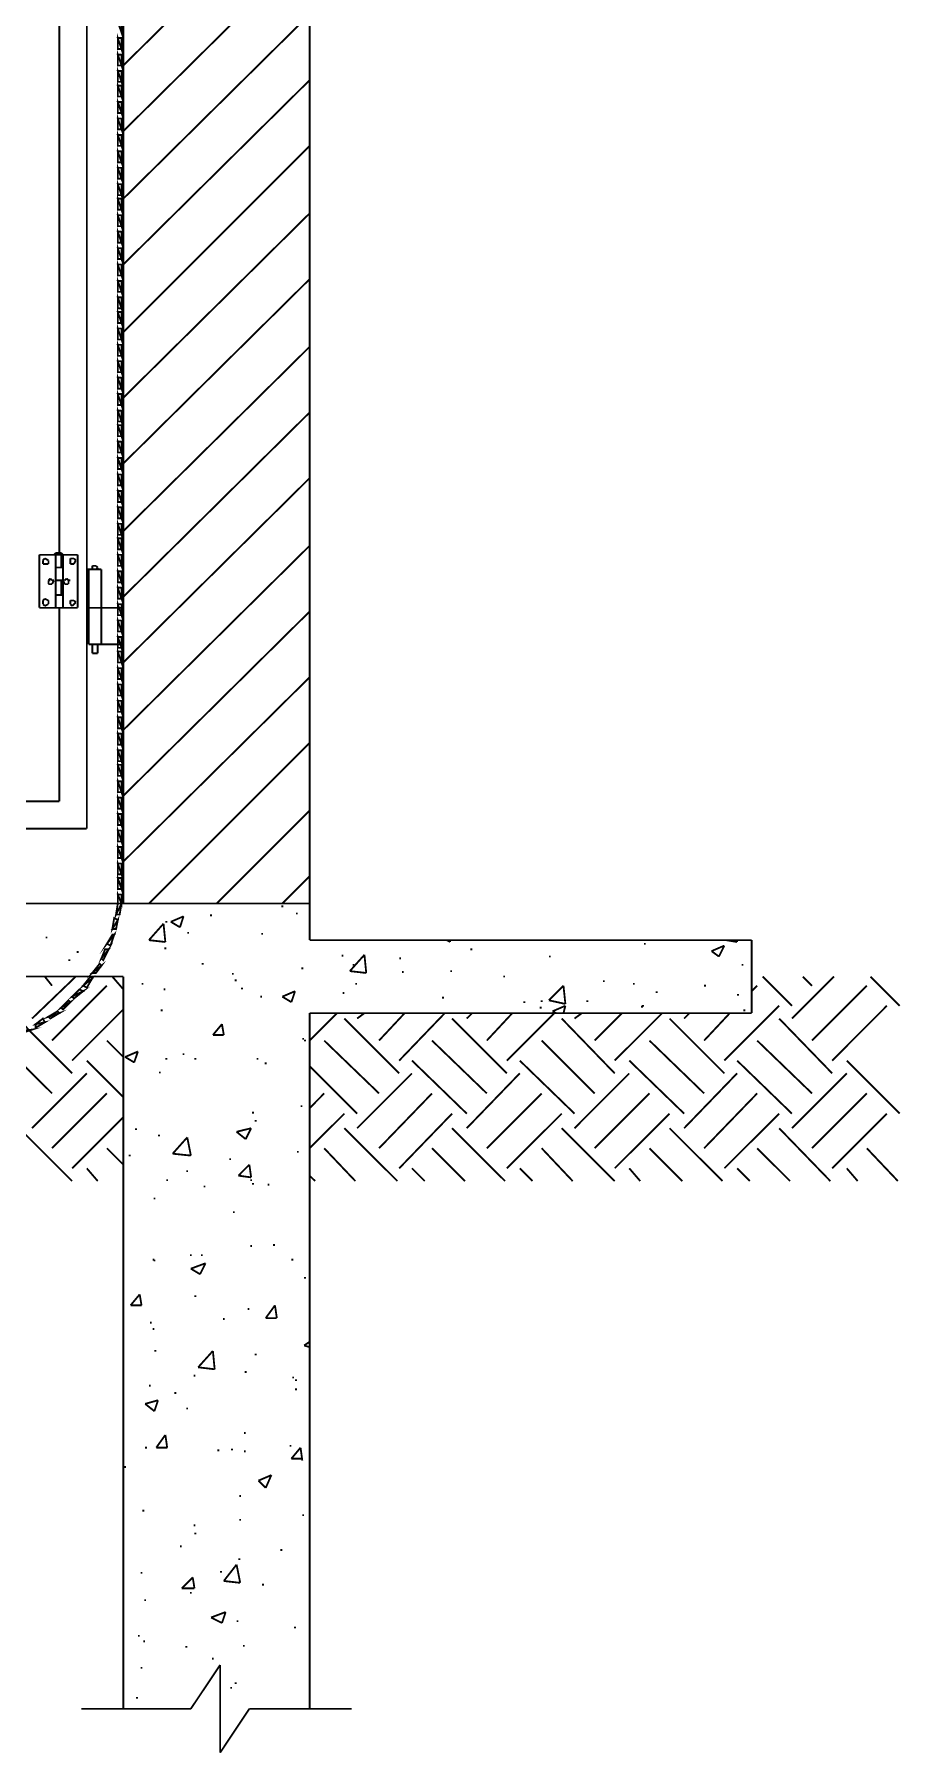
# Model space of a CAD drawing. Extents: x 219 to 1226, y 175 to 465.
# Drawn here: x 397.14 to 417.26, y 189.21 to 229.12 of the extents above; entities that cross this region are included whole.
import ezdxf

# ---------------------------------------------------------------- set-up
doc = ezdxf.new("R2010")
doc.units = 0
doc.header["$MEASUREMENT"] = 0
for name, color, linetype in [('C00-00-00-BLACK', 7, 'Continuous'), ('C00-FF-00', 3, 'Continuous'), ('C95-49-00', 34, 'Continuous')]:
    doc.layers.add(name, color=color, linetype=linetype)

msp = doc.modelspace()

# ---------------------------------------------------------------- linework, layer by layer
at = {"layer": 'C00-00-00-BLACK', "const_width": 0.0423}
for points in [[(399.208, 208.943), (399.208, 260.402)], [(403.535, 208.094), (403.535, 260.402)], [(398.361, 210.682), (398.361, 239.801)], [(397.724, 217.082), (397.724, 232.979)], [(399.208, 228.398), (403.535, 232.682)], [(399.208, 226.874), (403.535, 231.156)], [(399.208, 225.306), (403.535, 229.586)], [(399.208, 223.779), (403.535, 228.059)], [(399.208, 222.209), (403.535, 226.532)], [(399.208, 220.685), (403.535, 224.967)], [(399.208, 219.158), (403.535, 223.44)], [(399.208, 217.59), (403.535, 221.87)], [(399.208, 216.063), (403.535, 220.345)], [(399.208, 214.539), (403.535, 218.821)], [(399.208, 212.971), (403.535, 217.251)], [(397.258, 217.04), (397.258, 215.81)], [(397.258, 217.04), (398.148, 217.04)], [(397.386, 216.955), (397.343, 216.912)], [(397.343, 216.912), (397.343, 216.871)], [(397.343, 216.871), (397.343, 216.828)], [(397.343, 216.828), (397.386, 216.828)], [(397.47, 216.912), (397.386, 216.955)], [(397.386, 216.828), (397.47, 216.828)], [(397.47, 216.871), (397.47, 216.912)], [(397.47, 216.828), (397.47, 216.871)], [(397.639, 217.082), (397.597, 217.04)], [(397.597, 217.04), (397.809, 217.04)], [(397.766, 217.082), (397.639, 217.082)], [(397.639, 217.04), (397.639, 215.81)], [(397.639, 216.743), (397.809, 216.743)], [(397.639, 216.743), (397.639, 216.446)], [(397.809, 217.04), (397.766, 217.082)], [(397.766, 217.04), (397.766, 216.743)], [(397.809, 217.04), (397.809, 215.81)], [(398.02, 216.955), (397.978, 216.955)], [(397.978, 216.955), (397.978, 216.912)], [(397.978, 216.912), (397.978, 216.828)], [(397.978, 216.828), (398.02, 216.828)], [(398.063, 216.955), (398.02, 216.955)], [(398.02, 216.828), (398.063, 216.828)], [(398.105, 216.912), (398.063, 216.955)], [(398.063, 216.828), (398.105, 216.912)], [(398.148, 217.04), (398.148, 215.81)], [(398.404, 216.701), (398.361, 216.701)], [(398.361, 216.701), (398.361, 215.81)], [(398.361, 215.81), (398.404, 216.701)], [(398.361, 215.81), (398.404, 216.701)], [(398.361, 216.701), (398.7, 216.701)], [(398.404, 214.962), (398.404, 216.701)], [(398.404, 216.701), (398.404, 215.81)], [(398.531, 216.785), (398.488, 216.785)], [(398.488, 216.785), (398.488, 216.743)], [(398.488, 216.743), (398.488, 216.701)], [(398.488, 216.701), (398.488, 216.743)], [(398.488, 216.701), (398.531, 216.701)], [(398.574, 216.785), (398.531, 216.785)], [(398.531, 216.701), (398.574, 216.701)], [(398.615, 216.743), (398.574, 216.785)], [(398.574, 216.701), (398.615, 216.743)], [(398.615, 216.701), (398.615, 216.743)], [(398.7, 214.962), (398.7, 216.701)], [(397.513, 216.489), (397.47, 216.446)], [(397.47, 216.446), (397.513, 216.446)], [(397.47, 216.446), (397.47, 216.36)], [(397.47, 216.36), (397.513, 216.36)], [(397.554, 216.446), (397.513, 216.489)], [(397.513, 216.36), (397.554, 216.36)], [(397.554, 216.36), (397.597, 216.446)], [(397.597, 216.446), (397.554, 216.446)], [(397.639, 216.446), (397.809, 216.446)], [(397.766, 216.446), (397.766, 216.106)], [(397.85, 216.446), (397.809, 216.446)], [(397.809, 216.446), (397.85, 216.36)], [(397.893, 216.489), (397.85, 216.446)], [(397.85, 216.36), (397.893, 216.36)], [(397.936, 216.446), (397.893, 216.489)], [(397.893, 216.36), (397.936, 216.36)], [(397.936, 216.36), (397.936, 216.446)], [(397.936, 216.446), (397.978, 216.446)], [(397.386, 216.021), (397.343, 215.979)], [(397.343, 215.979), (397.343, 215.936)], [(397.343, 215.936), (397.343, 215.894)], [(397.47, 215.979), (397.386, 216.021)], [(397.47, 215.936), (397.47, 215.979)], [(397.47, 215.894), (397.47, 215.936)], [(397.639, 215.81), (397.639, 216.106)], [(397.639, 216.106), (397.809, 216.106)], [(398.02, 215.979), (397.978, 215.979)], [(397.978, 215.979), (397.978, 215.936)], [(397.978, 215.936), (397.978, 215.894)], [(398.063, 215.979), (398.02, 215.979)], [(398.105, 215.936), (398.063, 215.979)], [(398.063, 215.894), (398.105, 215.936)], [(397.258, 215.81), (398.148, 215.81)], [(397.343, 215.894), (397.386, 215.851)], [(397.386, 215.851), (397.47, 215.894)], [(397.724, 211.317), (397.724, 215.81)], [(397.978, 215.894), (398.02, 215.851)], [(398.02, 215.851), (398.063, 215.894)], [(398.404, 215.81), (398.361, 215.81)], [(398.361, 215.81), (399.208, 215.81)], [(399.208, 211.444), (403.535, 215.724)], [(398.404, 214.962), (399.208, 214.962)], [(398.488, 214.751), (398.488, 214.962)], [(398.615, 214.751), (398.488, 214.751)], [(398.615, 214.962), (398.615, 214.751)], [(399.208, 209.917), (403.535, 214.198)], [(399.803, 208.943), (403.535, 212.675)], [(387.419, 211.317), (397.724, 211.317)], [(401.373, 208.943), (403.535, 211.105)], [(366.977, 210.682), (398.361, 210.682)], [(402.9, 208.943), (403.535, 209.578)], [(403.535, 208.943), (237.877, 208.943)], [(402.9, 208.902), (402.9, 208.859)], [(403.239, 208.732), (403.239, 208.69)], [(399.803, 208.094), (400.142, 208.477)], [(400.185, 208.051), (400.142, 208.477)], [(400.185, 208.52), (400.227, 208.52)], [(400.312, 208.52), (400.608, 208.647)], [(400.312, 208.52), (400.524, 208.393)], [(400.524, 208.393), (400.608, 208.647)], [(401.246, 208.69), (401.246, 208.647)], [(397.427, 208.178), (397.427, 208.137)], [(399.803, 208.094), (400.185, 208.051)], [(400.185, 207.925), (400.185, 207.882)], [(400.693, 208.263), (400.735, 208.263)], [(402.431, 208.263), (402.431, 208.221)], [(413.797, 208.094), (403.535, 208.094)], [(406.714, 208.094), (406.799, 208.051)], [(406.799, 208.051), (406.799, 208.094)], [(411.297, 208.01), (411.34, 208.01)], [(412.866, 207.84), (413.163, 207.967)], [(413.035, 207.714), (413.163, 207.967)], [(413.205, 208.094), (413.459, 208.051)], [(413.459, 208.051), (413.459, 208.094)], [(413.797, 206.4), (413.797, 208.094)], [(397.936, 207.628), (397.978, 207.628)], [(398.148, 207.84), (398.148, 207.798)], [(401.031, 207.544), (401.074, 207.544)], [(404.299, 207.755), (404.299, 207.714)], [(404.468, 207.375), (404.807, 207.755)], [(404.553, 207.544), (404.553, 207.501)], [(404.849, 207.332), (404.807, 207.755)], [(405.614, 207.671), (405.656, 207.671)], [(407.268, 207.882), (407.309, 207.882)], [(409.091, 207.714), (409.132, 207.714)], [(412.866, 207.84), (413.035, 207.714)], [(413.586, 207.544), (413.586, 207.501)], [(360.572, 207.248), (399.208, 207.248)], [(399.208, 190.251), (399.208, 207.248)], [(401.753, 207.332), (401.753, 207.289)], [(401.796, 207.162), (401.838, 207.162)], [(403.365, 207.459), (403.365, 207.416)], [(404.468, 207.375), (404.849, 207.332)], [(405.698, 207.375), (405.698, 207.332)], [(406.799, 207.375), (406.842, 207.375)], [(408.03, 207.248), (408.071, 207.248)], [(410.363, 207.162), (410.363, 207.12)], [(399.632, 207.078), (399.673, 207.078)], [(400.142, 206.952), (400.185, 206.952)], [(401.965, 206.993), (401.965, 206.952)], [(402.388, 206.782), (402.431, 206.782)], [(402.9, 206.782), (403.196, 206.909)], [(402.9, 206.782), (403.11, 206.655)], [(403.11, 206.655), (403.196, 206.909)], [(404.299, 206.866), (404.341, 206.866)], [(404.596, 207.078), (404.637, 207.078)], [(406.63, 206.782), (406.63, 206.739)], [(409.091, 206.697), (409.428, 207.036)], [(409.472, 206.613), (409.428, 207.036)], [(411.041, 207.078), (411.082, 207.078)], [(411.593, 206.909), (411.593, 206.866)], [(412.694, 207.036), (412.739, 207.036)], [(413.459, 206.823), (413.501, 206.823)], [(400.099, 206.486), (400.099, 206.443)], [(403.535, 206.4), (413.797, 206.4)], [(403.535, 190.251), (403.535, 206.4)], [(408.499, 206.655), (408.54, 206.655)], [(408.879, 206.527), (408.922, 206.527)], [(408.922, 206.697), (408.922, 206.655)], [(409.091, 206.697), (409.472, 206.613)], [(409.175, 206.443), (409.472, 206.57)], [(409.175, 206.443), (409.261, 206.4)], [(409.428, 206.4), (409.472, 206.57)], [(409.983, 206.697), (409.983, 206.655)], [(411.252, 206.57), (411.252, 206.527)], [(411.252, 206.57), (411.297, 206.57)], [(413.628, 206.486), (413.628, 206.443)], [(401.288, 205.891), (401.499, 206.144)], [(401.542, 205.891), (401.499, 206.144)], [(401.288, 205.891), (401.542, 205.891)], [(403.365, 205.805), (403.407, 205.805)], [(403.407, 205.763), (403.449, 205.763)], [(399.25, 205.382), (399.547, 205.509)], [(399.25, 205.382), (399.462, 205.255)], [(399.462, 205.255), (399.547, 205.509)], [(400.185, 205.339), (400.227, 205.339)], [(400.608, 205.466), (400.608, 205.425)], [(400.861, 205.339), (400.904, 205.339)], [(402.304, 205.339), (402.347, 205.339)], [(402.515, 205.255), (402.515, 205.213)], [(400.058, 205.043), (400.058, 205.002)], [(402.219, 204.109), (402.219, 204.067)], [(403.323, 204.24), (403.365, 204.24)], [(399.504, 203.728), (399.504, 203.686)], [(400.015, 203.559), (400.058, 203.559)], [(401.838, 203.645), (402.177, 203.728)], [(401.838, 203.645), (402.05, 203.475)], [(402.05, 203.475), (402.177, 203.728)], [(402.261, 203.898), (402.304, 203.898)], [(400.354, 203.136), (400.693, 203.516)], [(400.354, 203.136), (400.777, 203.093)], [(400.777, 203.093), (400.693, 203.516)], [(403.239, 203.178), (403.28, 203.178)], [(399.336, 203.093), (399.377, 203.093)], [(400.693, 202.754), (400.693, 202.713)], [(401.669, 203.009), (401.711, 203.009)], [(401.881, 202.627), (402.135, 202.882)], [(402.177, 202.586), (402.135, 202.882)], [(400.227, 202.543), (400.227, 202.501)], [(401.074, 202.374), (401.116, 202.374)], [(401.881, 202.627), (402.177, 202.586)], [(402.177, 202.543), (402.177, 202.501)], [(402.219, 202.458), (402.219, 202.416)], [(402.558, 202.416), (402.6, 202.416)], [(399.931, 202.118), (399.931, 202.075)], [(401.753, 201.779), (401.796, 201.779)], [(400.777, 200.804), (400.777, 200.763)], [(401.031, 200.804), (401.031, 200.763)], [(402.177, 201.017), (402.177, 200.974)], [(402.687, 201.017), (402.73, 201.017)], [(399.888, 200.678), (399.931, 200.678)], [(399.931, 200.678), (399.931, 200.636)], [(400.777, 200.467), (401.116, 200.593)], [(400.777, 200.467), (400.99, 200.339)], [(400.99, 200.339), (401.116, 200.593)], [(403.11, 200.678), (403.153, 200.678)], [(403.407, 200.254), (403.449, 200.254)], [(399.377, 199.616), (399.589, 199.871)], [(399.377, 199.616), (399.632, 199.616)], [(399.632, 199.616), (399.589, 199.871)], [(400.861, 199.829), (400.904, 199.829)], [(402.515, 199.32), (402.73, 199.616)], [(402.773, 199.32), (402.73, 199.616)], [(399.846, 199.236), (399.846, 199.194)], [(401.542, 199.32), (401.542, 199.279)], [(402.092, 199.532), (402.135, 199.532)], [(402.515, 199.32), (402.773, 199.32)], [(399.888, 199.066), (399.931, 199.066)], [(403.407, 198.685), (403.535, 198.77)], [(399.931, 198.558), (399.973, 198.558)], [(400.947, 198.178), (401.288, 198.558)], [(401.33, 198.132), (401.288, 198.558)], [(402.261, 198.474), (402.304, 198.474)], [(403.407, 198.685), (403.535, 198.644)], [(400.861, 198.005), (400.861, 197.963)], [(400.947, 198.178), (401.33, 198.132)], [(402.05, 198.09), (402.05, 198.048)], [(403.153, 197.963), (403.153, 197.921)], [(399.803, 197.752), (399.846, 197.752)], [(400.397, 197.582), (400.438, 197.582)], [(403.196, 197.879), (403.239, 197.879)], [(403.196, 197.666), (403.239, 197.666)], [(399.716, 197.329), (400.015, 197.413)], [(399.716, 197.329), (399.931, 197.159)], [(399.931, 197.159), (400.015, 197.413)], [(400.693, 197.243), (400.693, 197.201)], [(399.973, 196.312), (400.185, 196.608)], [(400.227, 196.312), (400.185, 196.608)], [(402.008, 196.651), (402.05, 196.651)], [(403.069, 196.355), (403.11, 196.355)], [(399.716, 196.312), (399.759, 196.312)], [(399.973, 196.312), (400.227, 196.312)], [(401.415, 196.27), (401.415, 196.228)], [(401.711, 196.27), (401.753, 196.27)], [(402.008, 196.228), (402.05, 196.228)], [(403.11, 196.056), (403.323, 196.312)], [(403.11, 196.056), (403.365, 196.056)], [(403.365, 196.013), (403.323, 196.312)], [(399.25, 195.886), (399.25, 195.843)], [(402.347, 195.547), (402.646, 195.675)], [(402.515, 195.378), (402.646, 195.675)], [(401.922, 195.21), (401.922, 195.167)], [(402.347, 195.547), (402.515, 195.378)], [(399.673, 194.871), (399.673, 194.828)], [(400.861, 194.532), (400.861, 194.489)], [(401.922, 194.658), (401.922, 194.617)], [(403.365, 194.744), (403.407, 194.744)], [(400.524, 194.021), (400.565, 194.021)], [(400.861, 194.319), (400.904, 194.319)], [(401.542, 193.217), (401.838, 193.597)], [(401.838, 193.597), (401.922, 193.174)], [(401.881, 193.724), (401.922, 193.724)], [(402.857, 193.936), (402.9, 193.936)], [(399.632, 193.428), (399.632, 193.386)], [(400.565, 193.047), (400.82, 193.301)], [(400.861, 193.047), (400.82, 193.301)], [(401.457, 193.428), (401.499, 193.428)], [(401.542, 193.217), (401.922, 193.174)], [(399.716, 192.794), (399.716, 192.751)], [(400.565, 193.047), (400.861, 193.047)], [(400.777, 192.963), (400.777, 192.92)], [(402.431, 193.131), (402.474, 193.131)], [(401.246, 192.369), (401.585, 192.497)], [(401.246, 192.369), (401.499, 192.242)], [(401.499, 192.242), (401.585, 192.497)], [(401.838, 192.285), (401.881, 192.285)], [(403.196, 192.158), (403.196, 192.116)], [(399.547, 191.944), (399.589, 191.944)], [(399.673, 191.817), (399.716, 191.817)], [(400.651, 191.69), (400.693, 191.69)], [(402.008, 191.733), (402.008, 191.69)], [(399.632, 191.224), (399.632, 191.182)], [(401.457, 191.267), (400.777, 190.251)], [(401.288, 191.436), (401.288, 191.394)], [(401.457, 189.231), (401.457, 191.267)], [(401.711, 190.758), (401.711, 190.716)], [(401.796, 190.844), (401.838, 190.844)], [(399.504, 190.505), (399.547, 190.505)], [(398.232, 190.251), (400.777, 190.251)], [(402.135, 190.251), (401.457, 189.231)], [(402.135, 190.251), (404.51, 190.251)], [(401.457, 189.74), (401.457, 189.783)]]:
    msp.add_lwpolyline(points, dxfattribs=at)
at = {"layer": 'C00-FF-00', "const_width": 0.0423}
for points in [[(399.167, 229.163), (399.081, 229.416), (399.167, 229.416), (399.167, 229.163)], [(399.081, 228.781), (399.167, 228.781), (399.081, 229.036), (399.081, 228.781)], [(399.167, 228.781), (399.081, 229.036), (399.167, 229.036), (399.167, 228.781)], [(399.081, 228.398), (399.167, 228.398), (399.081, 228.652), (399.081, 228.398)], [(399.167, 228.398), (399.081, 228.652), (399.167, 228.652), (399.167, 228.398)], [(399.081, 228.018), (399.167, 228.018), (399.081, 228.271), (399.081, 228.018)], [(399.167, 228.018), (399.081, 228.271), (399.167, 228.271), (399.167, 228.018)], [(399.167, 227.679), (399.081, 227.932), (399.167, 227.932), (399.167, 227.679)], [(399.081, 227.679), (399.167, 227.679), (399.081, 227.932), (399.081, 227.679)], [(399.167, 227.297), (399.081, 227.552), (399.167, 227.552), (399.167, 227.297)], [(399.081, 227.297), (399.167, 227.297), (399.081, 227.552), (399.081, 227.297)], [(399.167, 226.917), (399.081, 227.17), (399.167, 227.17), (399.167, 226.917)], [(399.081, 226.917), (399.167, 226.917), (399.081, 227.17), (399.081, 226.917)], [(399.167, 226.532), (399.081, 226.787), (399.167, 226.787), (399.167, 226.532)], [(399.081, 226.532), (399.167, 226.532), (399.081, 226.787), (399.081, 226.532)], [(399.167, 226.152), (399.081, 226.405), (399.167, 226.405), (399.167, 226.152)], [(399.081, 226.152), (399.167, 226.152), (399.081, 226.405), (399.081, 226.152)], [(399.167, 225.771), (399.081, 226.025), (399.167, 226.025), (399.167, 225.771)], [(399.081, 225.771), (399.167, 225.771), (399.081, 226.025), (399.081, 225.771)], [(399.167, 225.39), (399.081, 225.643), (399.167, 225.643), (399.167, 225.39)], [(399.081, 225.39), (399.167, 225.39), (399.081, 225.643), (399.081, 225.39)], [(399.167, 225.051), (399.081, 225.306), (399.167, 225.306), (399.167, 225.051)], [(399.081, 225.051), (399.167, 225.051), (399.081, 225.306), (399.081, 225.051)], [(399.167, 224.67), (399.081, 224.924), (399.167, 224.924), (399.167, 224.67)], [(399.081, 224.67), (399.167, 224.67), (399.081, 224.924), (399.081, 224.67)], [(399.167, 224.286), (399.081, 224.541), (399.167, 224.541), (399.167, 224.286)], [(399.081, 224.286), (399.167, 224.286), (399.081, 224.541), (399.081, 224.286)], [(399.167, 223.906), (399.081, 224.159), (399.167, 224.159), (399.167, 223.906)], [(399.081, 223.906), (399.167, 223.906), (399.081, 224.159), (399.081, 223.906)], [(399.081, 223.524), (399.167, 223.524), (399.081, 223.779), (399.081, 223.524)], [(399.167, 223.524), (399.081, 223.779), (399.167, 223.779), (399.167, 223.524)], [(399.081, 223.144), (399.167, 223.144), (399.081, 223.397), (399.081, 223.144)], [(399.167, 223.144), (399.081, 223.397), (399.167, 223.397), (399.167, 223.144)], [(399.081, 222.762), (399.167, 222.762), (399.081, 223.017), (399.081, 222.762)], [(399.167, 222.762), (399.081, 223.017), (399.167, 223.017), (399.167, 222.762)], [(399.081, 222.421), (399.167, 222.421), (399.081, 222.675), (399.081, 222.421)], [(399.167, 222.421), (399.081, 222.675), (399.167, 222.675), (399.167, 222.421)], [(399.167, 222.04), (399.081, 222.295), (399.167, 222.295), (399.167, 222.04)], [(399.081, 222.04), (399.167, 222.04), (399.081, 222.295), (399.081, 222.04)], [(399.167, 221.659), (399.081, 221.913), (399.167, 221.913), (399.167, 221.659)], [(399.081, 221.659), (399.167, 221.659), (399.081, 221.913), (399.081, 221.659)], [(399.167, 221.278), (399.081, 221.533), (399.167, 221.533), (399.167, 221.278)], [(399.081, 221.278), (399.167, 221.278), (399.081, 221.533), (399.081, 221.278)], [(399.167, 220.897), (399.081, 221.151), (399.167, 221.151), (399.167, 220.897)], [(399.081, 220.897), (399.167, 220.897), (399.081, 221.151), (399.081, 220.897)], [(399.167, 220.516), (399.081, 220.771), (399.167, 220.771), (399.167, 220.516)], [(399.081, 220.516), (399.167, 220.516), (399.081, 220.771), (399.081, 220.516)], [(399.167, 220.133), (399.081, 220.386), (399.167, 220.386), (399.167, 220.133)], [(399.081, 220.133), (399.167, 220.133), (399.081, 220.386), (399.081, 220.133)], [(399.167, 219.794), (399.081, 220.049), (399.167, 220.049), (399.167, 219.794)], [(399.081, 219.794), (399.167, 219.794), (399.081, 220.049), (399.081, 219.794)], [(399.167, 219.413), (399.081, 219.667), (399.167, 219.667), (399.167, 219.413)], [(399.081, 219.413), (399.167, 219.413), (399.081, 219.667), (399.081, 219.413)], [(399.167, 219.032), (399.081, 219.287), (399.167, 219.287), (399.167, 219.032)], [(399.081, 219.032), (399.167, 219.032), (399.081, 219.287), (399.081, 219.032)], [(399.167, 218.651), (399.081, 218.905), (399.167, 218.905), (399.167, 218.651)], [(399.081, 218.651), (399.167, 218.651), (399.081, 218.905), (399.081, 218.651)], [(399.167, 218.267), (399.081, 218.522), (399.167, 218.522), (399.167, 218.267)], [(399.081, 218.267), (399.167, 218.267), (399.081, 218.522), (399.081, 218.267)], [(399.167, 217.886), (399.081, 218.14), (399.167, 218.14), (399.167, 217.886)], [(399.081, 217.886), (399.167, 217.886), (399.081, 218.14), (399.081, 217.886)], [(399.167, 217.505), (399.081, 217.759), (399.167, 217.759), (399.167, 217.505)], [(399.081, 217.505), (399.167, 217.505), (399.081, 217.759), (399.081, 217.505)], [(399.081, 217.167), (399.167, 217.167), (399.081, 217.421), (399.081, 217.167)], [(399.167, 217.167), (399.081, 217.421), (399.167, 217.421), (399.167, 217.167)], [(399.081, 216.785), (399.167, 216.785), (399.081, 217.04), (399.081, 216.785)], [(399.167, 216.785), (399.081, 217.04), (399.167, 217.04), (399.167, 216.785)], [(399.081, 216.402), (399.167, 216.402), (399.081, 216.656), (399.081, 216.402)], [(399.167, 216.402), (399.081, 216.656), (399.167, 216.656), (399.167, 216.402)], [(399.081, 216.021), (399.167, 216.021), (399.081, 216.275), (399.081, 216.021)], [(399.167, 216.021), (399.081, 216.275), (399.167, 216.275), (399.167, 216.021)], [(399.081, 215.64), (399.167, 215.64), (399.081, 215.894), (399.081, 215.64)], [(399.167, 215.64), (399.081, 215.894), (399.167, 215.894), (399.167, 215.64)], [(399.167, 215.259), (399.081, 215.513), (399.167, 215.513), (399.167, 215.259)], [(399.081, 215.259), (399.167, 215.259), (399.081, 215.513), (399.081, 215.259)], [(399.167, 214.878), (399.081, 215.132), (399.167, 215.132), (399.167, 214.878)], [(399.081, 214.878), (399.167, 214.878), (399.081, 215.132), (399.081, 214.878)], [(399.167, 214.539), (399.081, 214.793), (399.167, 214.793), (399.167, 214.539)], [(399.081, 214.539), (399.167, 214.539), (399.081, 214.793), (399.081, 214.539)], [(399.167, 214.156), (399.081, 214.41), (399.167, 214.41), (399.167, 214.156)], [(399.081, 214.156), (399.167, 214.156), (399.081, 214.41), (399.081, 214.156)], [(399.167, 213.775), (399.081, 214.029), (399.167, 214.029), (399.167, 213.775)], [(399.081, 213.775), (399.167, 213.775), (399.081, 214.029), (399.081, 213.775)], [(399.167, 213.394), (399.081, 213.648), (399.167, 213.648), (399.167, 213.394)], [(399.081, 213.394), (399.167, 213.394), (399.081, 213.648), (399.081, 213.394)], [(399.167, 213.012), (399.081, 213.267), (399.167, 213.267), (399.167, 213.012)], [(399.081, 213.012), (399.167, 213.012), (399.081, 213.267), (399.081, 213.012)], [(399.167, 212.632), (399.081, 212.886), (399.167, 212.886), (399.167, 212.632)], [(399.081, 212.632), (399.167, 212.632), (399.081, 212.886), (399.081, 212.632)], [(399.167, 212.247), (399.081, 212.502), (399.167, 212.502), (399.167, 212.247)], [(399.081, 212.247), (399.167, 212.247), (399.081, 212.502), (399.081, 212.247)], [(399.167, 211.91), (399.081, 212.163), (399.167, 212.163), (399.167, 211.91)], [(399.081, 211.91), (399.167, 211.91), (399.081, 212.163), (399.081, 211.91)], [(399.167, 211.528), (399.081, 211.782), (399.167, 211.782), (399.167, 211.528)], [(399.081, 211.528), (399.167, 211.528), (399.081, 211.782), (399.081, 211.528)], [(399.167, 211.148), (399.081, 211.401), (399.167, 211.401), (399.167, 211.148)], [(399.081, 211.148), (399.167, 211.148), (399.081, 211.401), (399.081, 211.148)], [(399.081, 210.766), (399.167, 210.766), (399.081, 211.021), (399.081, 210.766)], [(399.167, 210.766), (399.081, 211.021), (399.167, 211.021), (399.167, 210.766)], [(399.081, 210.386), (399.167, 210.386), (399.081, 210.639), (399.081, 210.386)], [(399.167, 210.386), (399.081, 210.639), (399.167, 210.639), (399.167, 210.386)], [(399.081, 210.001), (399.167, 210.001), (399.081, 210.256), (399.081, 210.001)], [(399.167, 210.001), (399.081, 210.256), (399.167, 210.256), (399.167, 210.001)], [(399.081, 209.621), (399.167, 209.621), (399.081, 209.875), (399.081, 209.621)], [(399.167, 209.621), (399.081, 209.875), (399.167, 209.875), (399.167, 209.621)], [(399.167, 209.282), (399.081, 209.536), (399.167, 209.536), (399.167, 209.282)], [(399.081, 209.282), (399.167, 209.282), (399.081, 209.536), (399.081, 209.282)], [(399.167, 208.943), (399.081, 209.155), (399.167, 209.155), (399.167, 208.943)], [(399.081, 208.943), (399.167, 208.943), (399.081, 209.155), (399.081, 208.943)], [(399.04, 208.69), (399.167, 208.943), (399.081, 208.943), (399.04, 208.69)], [(399.124, 208.69), (399.04, 208.69), (399.167, 208.943), (399.124, 208.69)], [(398.954, 208.351), (399.081, 208.563), (398.997, 208.605), (398.954, 208.351)], [(399.04, 208.351), (398.954, 208.351), (399.081, 208.563), (399.04, 208.351)], [(398.827, 208.01), (398.997, 208.221), (398.954, 208.221), (398.827, 208.01)], [(398.743, 207.628), (398.7, 207.671), (398.87, 207.882), (398.743, 207.628)], [(398.911, 207.967), (398.827, 208.01), (398.997, 208.221), (398.911, 207.967)], [(398.488, 207.332), (398.7, 207.501), (398.658, 207.544), (398.488, 207.332)], [(398.574, 207.332), (398.488, 207.332), (398.7, 207.501), (398.574, 207.332)], [(398.7, 207.671), (398.87, 207.882), (398.785, 207.882), (398.7, 207.671)], [(398.275, 207.036), (398.488, 207.205), (398.446, 207.248), (398.275, 207.036)], [(398.361, 206.993), (398.275, 207.036), (398.488, 207.205), (398.361, 206.993)], [(397.809, 206.486), (397.766, 206.527), (397.978, 206.655), (397.809, 206.486)], [(398.02, 206.782), (398.275, 206.909), (398.189, 206.952), (398.02, 206.782)], [(398.063, 206.739), (398.02, 206.782), (398.275, 206.909), (398.063, 206.739)], [(397.47, 206.316), (397.724, 206.4), (397.682, 206.443), (397.47, 206.316)], [(397.513, 206.274), (397.47, 206.316), (397.724, 206.4), (397.513, 206.274)], [(397.766, 206.527), (397.978, 206.655), (397.936, 206.697), (397.766, 206.527)], [(396.832, 205.932), (396.791, 205.975), (397.09, 206.017), (396.832, 205.932)], [(397.174, 206.144), (397.386, 206.187), (397.343, 206.274), (397.174, 206.144)], [(397.174, 206.06), (397.174, 206.144), (397.386, 206.187), (397.174, 206.06)]]:
    msp.add_lwpolyline(points, close=True, dxfattribs=at)
at = {"layer": 'C00-FF-00'}
for points in [[(399.081, 228.781), (399.167, 228.781), (399.081, 229.036), (399.081, 228.781)], [(399.167, 228.781), (399.081, 229.036), (399.167, 229.036), (399.167, 228.781)], [(399.081, 228.398), (399.167, 228.398), (399.081, 228.652), (399.081, 228.398)], [(399.167, 228.398), (399.081, 228.652), (399.167, 228.652), (399.167, 228.398)], [(399.081, 228.018), (399.167, 228.018), (399.081, 228.271), (399.081, 228.018)], [(399.167, 228.018), (399.081, 228.271), (399.167, 228.271), (399.167, 228.018)], [(399.081, 227.679), (399.167, 227.679), (399.081, 227.932), (399.081, 227.679)], [(399.167, 227.679), (399.081, 227.932), (399.167, 227.932), (399.167, 227.679)], [(399.081, 227.297), (399.167, 227.297), (399.081, 227.552), (399.081, 227.297)], [(399.167, 227.297), (399.081, 227.552), (399.167, 227.552), (399.167, 227.297)], [(399.081, 226.917), (399.167, 226.917), (399.081, 227.17), (399.081, 226.917)], [(399.167, 226.917), (399.081, 227.17), (399.167, 227.17), (399.167, 226.917)], [(399.081, 226.532), (399.167, 226.532), (399.081, 226.787), (399.081, 226.532)], [(399.167, 226.532), (399.081, 226.787), (399.167, 226.787), (399.167, 226.532)], [(399.081, 226.152), (399.167, 226.152), (399.081, 226.405), (399.081, 226.152)], [(399.167, 226.152), (399.081, 226.405), (399.167, 226.405), (399.167, 226.152)], [(399.081, 225.771), (399.167, 225.771), (399.081, 226.025), (399.081, 225.771)], [(399.167, 225.771), (399.081, 226.025), (399.167, 226.025), (399.167, 225.771)], [(399.081, 225.39), (399.167, 225.39), (399.081, 225.643), (399.081, 225.39)], [(399.167, 225.39), (399.081, 225.643), (399.167, 225.643), (399.167, 225.39)], [(399.081, 225.051), (399.167, 225.051), (399.081, 225.306), (399.081, 225.051)], [(399.167, 225.051), (399.081, 225.306), (399.167, 225.306), (399.167, 225.051)], [(399.081, 224.67), (399.167, 224.67), (399.081, 224.924), (399.081, 224.67)], [(399.167, 224.67), (399.081, 224.924), (399.167, 224.924), (399.167, 224.67)], [(399.081, 224.286), (399.167, 224.286), (399.081, 224.541), (399.081, 224.286)], [(399.167, 224.286), (399.081, 224.541), (399.167, 224.541), (399.167, 224.286)], [(399.081, 223.906), (399.167, 223.906), (399.081, 224.159), (399.081, 223.906)], [(399.167, 223.906), (399.081, 224.159), (399.167, 224.159), (399.167, 223.906)], [(399.081, 223.524), (399.167, 223.524), (399.081, 223.779), (399.081, 223.524)], [(399.167, 223.524), (399.081, 223.779), (399.167, 223.779), (399.167, 223.524)], [(399.081, 223.144), (399.167, 223.144), (399.081, 223.397), (399.081, 223.144)], [(399.167, 223.144), (399.081, 223.397), (399.167, 223.397), (399.167, 223.144)], [(399.081, 222.762), (399.167, 222.762), (399.081, 223.017), (399.081, 222.762)], [(399.167, 222.762), (399.081, 223.017), (399.167, 223.017), (399.167, 222.762)], [(399.081, 222.421), (399.167, 222.421), (399.081, 222.675), (399.081, 222.421)], [(399.167, 222.421), (399.081, 222.675), (399.167, 222.675), (399.167, 222.421)], [(399.081, 222.04), (399.167, 222.04), (399.081, 222.295), (399.081, 222.04)], [(399.167, 222.04), (399.081, 222.295), (399.167, 222.295), (399.167, 222.04)], [(399.081, 221.659), (399.167, 221.659), (399.081, 221.913), (399.081, 221.659)], [(399.167, 221.659), (399.081, 221.913), (399.167, 221.913), (399.167, 221.659)], [(399.081, 221.278), (399.167, 221.278), (399.081, 221.533), (399.081, 221.278)], [(399.167, 221.278), (399.081, 221.533), (399.167, 221.533), (399.167, 221.278)], [(399.081, 220.897), (399.167, 220.897), (399.081, 221.151), (399.081, 220.897)], [(399.167, 220.897), (399.081, 221.151), (399.167, 221.151), (399.167, 220.897)], [(399.081, 220.516), (399.167, 220.516), (399.081, 220.771), (399.081, 220.516)], [(399.167, 220.516), (399.081, 220.771), (399.167, 220.771), (399.167, 220.516)], [(399.081, 220.133), (399.167, 220.133), (399.081, 220.386), (399.081, 220.133)], [(399.167, 220.133), (399.081, 220.386), (399.167, 220.386), (399.167, 220.133)], [(399.081, 219.794), (399.167, 219.794), (399.081, 220.049), (399.081, 219.794)], [(399.167, 219.794), (399.081, 220.049), (399.167, 220.049), (399.167, 219.794)], [(399.081, 219.413), (399.167, 219.413), (399.081, 219.667), (399.081, 219.413)], [(399.167, 219.413), (399.081, 219.667), (399.167, 219.667), (399.167, 219.413)], [(399.081, 219.032), (399.167, 219.032), (399.081, 219.287), (399.081, 219.032)], [(399.167, 219.032), (399.081, 219.287), (399.167, 219.287), (399.167, 219.032)], [(399.081, 218.651), (399.167, 218.651), (399.081, 218.905), (399.081, 218.651)], [(399.167, 218.651), (399.081, 218.905), (399.167, 218.905), (399.167, 218.651)], [(399.081, 218.267), (399.167, 218.267), (399.081, 218.522), (399.081, 218.267)], [(399.167, 218.267), (399.081, 218.522), (399.167, 218.522), (399.167, 218.267)], [(399.081, 217.886), (399.167, 217.886), (399.081, 218.14), (399.081, 217.886)], [(399.167, 217.886), (399.081, 218.14), (399.167, 218.14), (399.167, 217.886)], [(399.081, 217.505), (399.167, 217.505), (399.081, 217.759), (399.081, 217.505)], [(399.167, 217.505), (399.081, 217.759), (399.167, 217.759), (399.167, 217.505)], [(399.081, 217.167), (399.167, 217.167), (399.081, 217.421), (399.081, 217.167)], [(399.167, 217.167), (399.081, 217.421), (399.167, 217.421), (399.167, 217.167)], [(399.081, 216.785), (399.167, 216.785), (399.081, 217.04), (399.081, 216.785)], [(399.167, 216.785), (399.081, 217.04), (399.167, 217.04), (399.167, 216.785)], [(399.081, 216.402), (399.167, 216.402), (399.081, 216.656), (399.081, 216.402)], [(399.167, 216.402), (399.081, 216.656), (399.167, 216.656), (399.167, 216.402)], [(399.081, 216.021), (399.167, 216.021), (399.081, 216.275), (399.081, 216.021)], [(399.167, 216.021), (399.081, 216.275), (399.167, 216.275), (399.167, 216.021)], [(399.081, 215.64), (399.167, 215.64), (399.081, 215.894), (399.081, 215.64)], [(399.167, 215.64), (399.081, 215.894), (399.167, 215.894), (399.167, 215.64)], [(399.081, 215.259), (399.167, 215.259), (399.081, 215.513), (399.081, 215.259)], [(399.167, 215.259), (399.081, 215.513), (399.167, 215.513), (399.167, 215.259)], [(399.081, 214.878), (399.167, 214.878), (399.081, 215.132), (399.081, 214.878)], [(399.167, 214.878), (399.081, 215.132), (399.167, 215.132), (399.167, 214.878)], [(399.081, 214.539), (399.167, 214.539), (399.081, 214.793), (399.081, 214.539)], [(399.167, 214.539), (399.081, 214.793), (399.167, 214.793), (399.167, 214.539)], [(399.081, 214.156), (399.167, 214.156), (399.081, 214.41), (399.081, 214.156)], [(399.167, 214.156), (399.081, 214.41), (399.167, 214.41), (399.167, 214.156)], [(399.081, 213.775), (399.167, 213.775), (399.081, 214.029), (399.081, 213.775)], [(399.167, 213.775), (399.081, 214.029), (399.167, 214.029), (399.167, 213.775)], [(399.081, 213.394), (399.167, 213.394), (399.081, 213.648), (399.081, 213.394)], [(399.167, 213.394), (399.081, 213.648), (399.167, 213.648), (399.167, 213.394)], [(399.081, 213.012), (399.167, 213.012), (399.081, 213.267), (399.081, 213.012)], [(399.167, 213.012), (399.081, 213.267), (399.167, 213.267), (399.167, 213.012)], [(399.081, 212.632), (399.167, 212.632), (399.081, 212.886), (399.081, 212.632)], [(399.167, 212.632), (399.081, 212.886), (399.167, 212.886), (399.167, 212.632)], [(399.081, 212.247), (399.167, 212.247), (399.081, 212.502), (399.081, 212.247)], [(399.167, 212.247), (399.081, 212.502), (399.167, 212.502), (399.167, 212.247)], [(399.081, 211.91), (399.167, 211.91), (399.081, 212.163), (399.081, 211.91)], [(399.167, 211.91), (399.081, 212.163), (399.167, 212.163), (399.167, 211.91)], [(399.081, 211.528), (399.167, 211.528), (399.081, 211.782), (399.081, 211.528)], [(399.167, 211.528), (399.081, 211.782), (399.167, 211.782), (399.167, 211.528)], [(399.081, 211.148), (399.167, 211.148), (399.081, 211.401), (399.081, 211.148)], [(399.167, 211.148), (399.081, 211.401), (399.167, 211.401), (399.167, 211.148)], [(399.081, 210.766), (399.167, 210.766), (399.081, 211.021), (399.081, 210.766)], [(399.167, 210.766), (399.081, 211.021), (399.167, 211.021), (399.167, 210.766)], [(399.081, 210.386), (399.167, 210.386), (399.081, 210.639), (399.081, 210.386)], [(399.167, 210.386), (399.081, 210.639), (399.167, 210.639), (399.167, 210.386)], [(399.081, 210.001), (399.167, 210.001), (399.081, 210.256), (399.081, 210.001)], [(399.167, 210.001), (399.081, 210.256), (399.167, 210.256), (399.167, 210.001)], [(399.081, 209.621), (399.167, 209.621), (399.081, 209.875), (399.081, 209.621)], [(399.167, 209.621), (399.081, 209.875), (399.167, 209.875), (399.167, 209.621)], [(399.081, 209.282), (399.167, 209.282), (399.081, 209.536), (399.081, 209.282)], [(399.167, 209.282), (399.081, 209.536), (399.167, 209.536), (399.167, 209.282)], [(399.081, 208.943), (399.167, 208.943), (399.081, 209.155), (399.081, 208.943)], [(399.167, 208.943), (399.081, 209.155), (399.167, 209.155), (399.167, 208.943)], [(399.124, 208.69), (399.04, 208.69), (399.167, 208.943), (399.124, 208.69)], [(399.04, 208.69), (399.167, 208.943), (399.081, 208.943), (399.04, 208.69)], [(398.954, 208.351), (399.081, 208.563), (398.997, 208.605), (398.954, 208.351)], [(399.04, 208.351), (398.954, 208.351), (399.081, 208.563), (399.04, 208.351)], [(398.911, 207.967), (398.827, 208.01), (398.997, 208.221), (398.911, 207.967)], [(398.827, 208.01), (398.997, 208.221), (398.954, 208.221), (398.827, 208.01)], [(398.488, 207.332), (398.7, 207.501), (398.658, 207.544), (398.488, 207.332)], [(398.743, 207.628), (398.7, 207.671), (398.87, 207.882), (398.743, 207.628)], [(398.7, 207.671), (398.87, 207.882), (398.785, 207.882), (398.7, 207.671)], [(398.275, 207.036), (398.488, 207.205), (398.446, 207.248), (398.275, 207.036)], [(398.361, 206.993), (398.275, 207.036), (398.488, 207.205), (398.361, 206.993)], [(398.574, 207.332), (398.488, 207.332), (398.7, 207.501), (398.574, 207.332)], [(398.02, 206.782), (398.275, 206.909), (398.189, 206.952), (398.02, 206.782)], [(398.063, 206.739), (398.02, 206.782), (398.275, 206.909), (398.063, 206.739)], [(397.47, 206.316), (397.724, 206.4), (397.682, 206.443), (397.47, 206.316)], [(397.513, 206.274), (397.47, 206.316), (397.724, 206.4), (397.513, 206.274)], [(397.766, 206.527), (397.978, 206.655), (397.936, 206.697), (397.766, 206.527)], [(397.809, 206.486), (397.766, 206.527), (397.978, 206.655), (397.809, 206.486)], [(397.174, 206.144), (397.386, 206.187), (397.343, 206.274), (397.174, 206.144)], [(397.174, 206.06), (397.174, 206.144), (397.386, 206.187), (397.174, 206.06)]]:
    msp.add_lwpolyline(points, close=True, dxfattribs=at)
at = {"layer": 'C95-49-00', "const_width": 0.0423}
for points in [[(397.09, 206.274), (398.105, 207.248)], [(397.554, 207.036), (397.386, 207.248)], [(399.208, 206.952), (398.954, 207.248)], [(414.731, 206.57), (414.052, 207.248)], [(414.731, 206.274), (415.708, 207.248)], [(415.197, 207.036), (414.985, 207.248)], [(417.234, 206.57), (416.555, 207.248)], [(397.554, 205.763), (398.827, 207.036)], [(413.797, 206.909), (413.924, 207.036)], [(415.197, 205.763), (416.47, 207.036)], [(398.02, 205.298), (399.208, 206.486)], [(403.535, 205.763), (404.171, 206.4)], [(404.637, 206.274), (404.807, 206.4)], [(405.146, 205.763), (405.741, 206.4)], [(405.614, 205.298), (406.673, 206.4)], [(407.182, 206.274), (407.309, 206.4)], [(407.648, 205.763), (408.241, 206.4)], [(408.114, 205.298), (409.218, 206.4)], [(409.684, 206.274), (409.856, 206.4)], [(410.152, 205.763), (410.786, 206.4)], [(410.617, 205.298), (411.72, 206.4)], [(412.229, 206.274), (412.355, 206.4)], [(412.694, 205.763), (413.29, 206.4)], [(413.163, 205.298), (414.435, 206.57)], [(415.666, 205.298), (416.935, 206.57)], [(398.02, 205.002), (397.004, 206.017), (396.791, 206.274)], [(405.614, 205.002), (404.341, 206.274)], [(408.114, 205.002), (406.842, 206.274)], [(410.617, 205.002), (409.387, 206.274)], [(413.163, 205.002), (411.89, 206.274)], [(415.666, 205.002), (414.435, 206.274)], [(397.554, 204.536), (396.325, 205.763)], [(399.208, 205.382), (398.827, 205.763)], [(405.146, 204.536), (403.872, 205.763)], [(407.648, 204.536), (406.376, 205.763)], [(410.152, 204.536), (408.922, 205.763)], [(412.694, 204.536), (411.424, 205.763)], [(415.197, 204.536), (413.924, 205.763)], [(399.208, 204.451), (398.361, 205.298)], [(404.637, 204.067), (403.535, 205.17)], [(407.182, 204.067), (405.911, 205.298)], [(409.684, 204.067), (408.413, 205.298)], [(412.229, 204.067), (410.956, 205.298)], [(414.731, 204.067), (413.459, 205.298)], [(417.234, 204.067), (416.005, 205.298)], [(397.09, 203.728), (398.361, 205.002)], [(404.637, 203.728), (405.911, 205.002)], [(407.182, 203.728), (408.413, 205.002)], [(409.684, 203.728), (410.956, 205.002)], [(412.229, 203.728), (413.459, 205.002)], [(414.731, 203.728), (416.005, 205.002)], [(397.554, 203.263), (398.827, 204.536)], [(403.535, 204.194), (403.872, 204.536)], [(405.146, 203.263), (406.376, 204.536)], [(407.648, 203.263), (408.922, 204.536)], [(410.152, 203.263), (411.424, 204.536)], [(412.694, 203.263), (413.924, 204.536)], [(415.197, 203.263), (416.47, 204.536)], [(398.02, 202.797), (399.208, 203.982)], [(403.535, 203.263), (404.341, 204.067)], [(405.614, 202.797), (406.842, 204.067)], [(408.114, 202.797), (409.387, 204.067)], [(410.617, 202.797), (411.89, 204.067)], [(413.163, 202.797), (414.435, 204.067)], [(415.666, 202.797), (416.935, 204.067)], [(398.02, 202.501), (396.791, 203.728)], [(405.572, 202.501), (404.341, 203.728)], [(408.071, 202.501), (406.842, 203.728)], [(410.617, 202.501), (409.387, 203.728)], [(413.12, 202.501), (411.89, 203.728)], [(415.623, 202.501), (414.435, 203.728)], [(399.208, 202.882), (398.827, 203.263)], [(404.596, 202.501), (403.872, 203.263)], [(407.141, 202.501), (406.376, 203.263)], [(409.641, 202.501), (408.922, 203.263)], [(412.186, 202.501), (411.424, 203.263)], [(414.689, 202.501), (413.924, 203.263)], [(417.192, 202.501), (416.47, 203.263)], [(398.615, 202.501), (398.361, 202.797)], [(406.207, 202.501), (405.911, 202.797)], [(408.709, 202.501), (408.413, 202.797)], [(411.21, 202.501), (410.956, 202.797)], [(413.756, 202.501), (413.459, 202.797)], [(416.258, 202.501), (416.005, 202.797)], [(403.662, 202.501), (403.535, 202.627)]]:
    msp.add_lwpolyline(points, dxfattribs=at)

doc.saveas('drawing.dxf')
